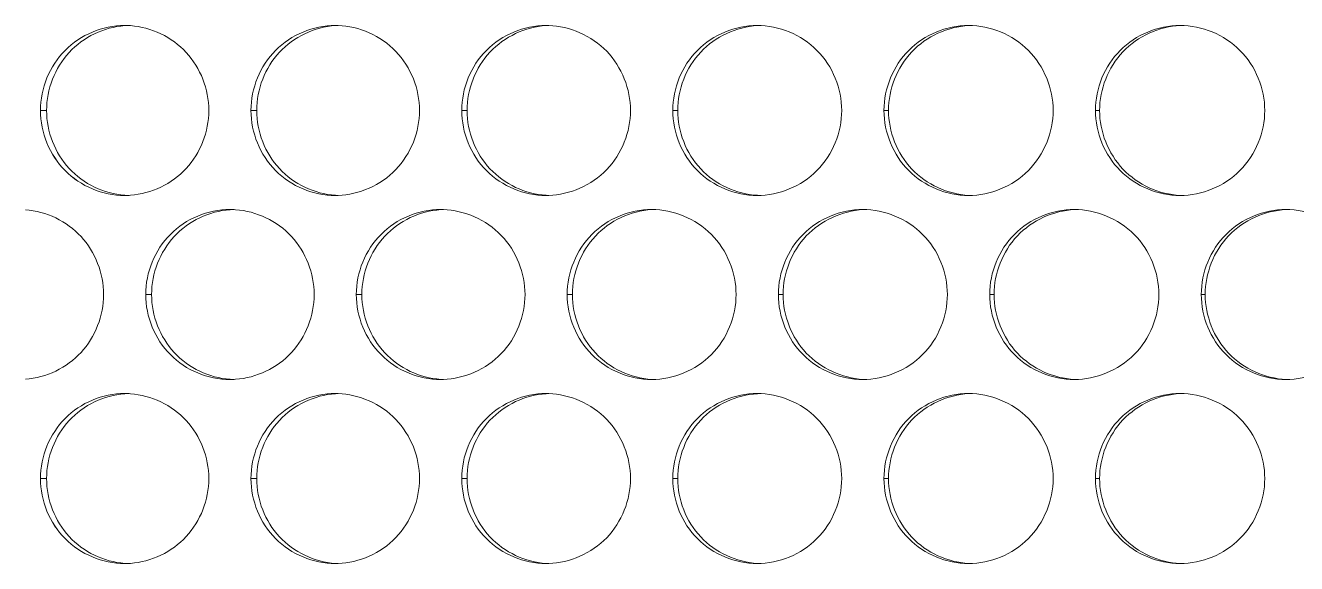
# Model space of a CAD drawing. Header units: millimetres. Extents: x 1177 to 4147, y 93 to 2194.
# Drawn here: x 1696.71 to 1741.62, y 1836.74 to 1855.73 of the extents above; entities that cross this region are included whole.
import ezdxf

# ---------------------------------------------------------------- set-up
doc = ezdxf.new("R2010")
doc.units = ezdxf.units.MM
doc.header["$LTSCALE"] = 0.1
doc.layers.add('标注', color=251, linetype='Continuous', lineweight=9)

msp = doc.modelspace()

# ---------------------------------------------------------------- linework, layer by layer
at = {"layer": '标注'}
for p, q in [((1697.462, 1852.731), (1697.246, 1852.731)), ((1697.462, 1852.731), (1697.246, 1852.731)), ((1704.884, 1852.731), (1704.682, 1852.731)), ((1704.884, 1852.731), (1704.682, 1852.731)), ((1712.316, 1852.731), (1712.127, 1852.731)), ((1712.316, 1852.731), (1712.127, 1852.731)), ((1719.756, 1852.731), (1719.582, 1852.731)), ((1719.756, 1852.731), (1719.582, 1852.731)), ((1727.205, 1852.731), (1727.044, 1852.731)), ((1727.205, 1852.731), (1727.044, 1852.731)), ((1734.661, 1852.731), (1734.515, 1852.731)), ((1734.661, 1852.731), (1734.515, 1852.731)), ((1701.172, 1846.236), (1700.962, 1846.236)), ((1708.599, 1846.236), (1708.403, 1846.236)), ((1716.035, 1846.236), (1715.853, 1846.236)), ((1723.479, 1846.236), (1723.312, 1846.236)), ((1730.932, 1846.236), (1730.779, 1846.236)), ((1738.392, 1846.236), (1738.252, 1846.236)), ((1697.462, 1839.741), (1697.246, 1839.741)), ((1697.462, 1839.741), (1697.246, 1839.741)), ((1704.884, 1839.741), (1704.682, 1839.741)), ((1704.884, 1839.741), (1704.682, 1839.741)), ((1712.316, 1839.741), (1712.127, 1839.741)), ((1712.316, 1839.741), (1712.127, 1839.741)), ((1719.756, 1839.741), (1719.582, 1839.741)), ((1719.756, 1839.741), (1719.582, 1839.741)), ((1727.205, 1839.741), (1727.044, 1839.741)), ((1727.205, 1839.741), (1727.044, 1839.741)), ((1734.661, 1839.741), (1734.515, 1839.741)), ((1734.661, 1839.741), (1734.515, 1839.741))]:
    msp.add_line(p, q, dxfattribs=at)
for centre, radius, start, end in [((1700.219, 1852.927), 2.804, 87.8277, 89.9975), ((1700.219, 1852.927), 2.804, 87.8277, 89.9975), ((1700.217, 1852.892), 2.84, 85.8355, 87.828), ((1700.217, 1852.892), 2.84, 85.8355, 87.828), ((1707.659, 1852.921), 2.81, 87.977, 89.9978), ((1707.659, 1852.921), 2.81, 87.977, 89.9978), ((1715.108, 1852.916), 2.815, 88.1254, 89.9981), ((1715.108, 1852.916), 2.815, 88.1254, 89.9981), ((1700.219, 1852.535), 2.804, 270.0025, 272.1723), ((1700.219, 1852.535), 2.804, 270.0025, 272.1723), ((1700.217, 1852.571), 2.84, 272.172, 274.1645), ((1700.217, 1852.571), 2.84, 272.172, 274.1645), ((1707.659, 1852.541), 2.81, 270.0022, 272.023), ((1707.659, 1852.541), 2.81, 270.0022, 272.023), ((1715.108, 1852.547), 2.815, 270.0019, 271.8746), ((1715.108, 1852.547), 2.815, 270.0019, 271.8746), ((1703.938, 1846.429), 2.807, 87.9025, 89.9977), ((1703.936, 1846.394), 2.842, 85.9783, 87.9027), ((1711.382, 1846.423), 2.813, 88.0513, 89.998), ((1703.938, 1846.043), 2.807, 270.0023, 272.0975), ((1703.936, 1846.078), 2.842, 272.0973, 274.0217), ((1711.382, 1846.049), 2.813, 270.002, 271.9487), ((1700.219, 1839.937), 2.804, 87.8277, 89.9975), ((1700.219, 1839.937), 2.804, 87.8277, 89.9975), ((1700.217, 1839.901), 2.84, 85.8355, 87.828), ((1700.217, 1839.901), 2.84, 85.8355, 87.828), ((1707.659, 1839.931), 2.81, 87.977, 89.9978), ((1707.659, 1839.931), 2.81, 87.977, 89.9978), ((1715.108, 1839.926), 2.815, 88.1254, 89.9981), ((1715.108, 1839.926), 2.815, 88.1254, 89.9981), ((1700.219, 1839.545), 2.804, 270.0025, 272.1723), ((1700.219, 1839.545), 2.804, 270.0025, 272.1723), ((1700.217, 1839.581), 2.84, 272.172, 274.1645), ((1700.217, 1839.581), 2.84, 272.172, 274.1645), ((1707.659, 1839.551), 2.81, 270.0022, 272.023), ((1707.659, 1839.551), 2.81, 270.0022, 272.023), ((1715.108, 1839.556), 2.815, 270.0019, 271.8746), ((1715.108, 1839.556), 2.815, 270.0019, 271.8746)]:
    msp.add_arc(centre, radius, start, end, dxfattribs=at)
for points, knots in [([(1700.225, 1855.724), (1699.856, 1855.697), (1699.123, 1855.498), (1698.205, 1854.827), (1697.608, 1853.855), (1697.462, 1853.104), (1697.462, 1852.731)], [0, 0, 0, 0, 0.248925, 0.498265, 0.748671, 1, 1, 1, 1]), ([(1700.225, 1855.724), (1699.856, 1855.697), (1699.123, 1855.498), (1698.205, 1854.827), (1697.608, 1853.855), (1697.462, 1853.104), (1697.462, 1852.731)], [0, 0, 0, 0, 0.248925, 0.498265, 0.748671, 1, 1, 1, 1]), ([(1703.194, 1852.731), (1703.194, 1853.104), (1703.047, 1853.855), (1702.448, 1854.827), (1701.528, 1855.498), (1700.793, 1855.697), (1700.424, 1855.724)], [0, 0, 0, 0, 0.251074, 0.501391, 0.750853, 1, 1, 1, 1]), ([(1703.194, 1852.731), (1703.194, 1853.104), (1703.047, 1853.855), (1702.448, 1854.827), (1701.528, 1855.498), (1700.793, 1855.697), (1700.424, 1855.724)], [0, 0, 0, 0, 0.251074, 0.501391, 0.750853, 1, 1, 1, 1]), ([(1707.664, 1855.725), (1707.294, 1855.7), (1706.557, 1855.503), (1705.633, 1854.832), (1705.031, 1853.858), (1704.884, 1853.106), (1704.884, 1852.731)], [0, 0, 0, 0, 0.249064, 0.498469, 0.748809, 1, 1, 1, 1]), ([(1707.664, 1855.725), (1707.294, 1855.7), (1706.557, 1855.503), (1705.633, 1854.832), (1705.031, 1853.858), (1704.884, 1853.106), (1704.884, 1852.731)], [0, 0, 0, 0, 0.249064, 0.498469, 0.748809, 1, 1, 1, 1]), ([(1710.637, 1852.731), (1710.637, 1853.481), (1710.034, 1855.037), (1708.503, 1855.703), (1707.758, 1855.73)], [0, 0, 0, 0, 0.50127, 1, 1, 1, 1]), ([(1710.637, 1852.731), (1710.637, 1853.481), (1710.034, 1855.037), (1708.503, 1855.703), (1707.758, 1855.73)], [0, 0, 0, 0, 0.50127, 1, 1, 1, 1]), ([(1715.113, 1855.726), (1714.741, 1855.702), (1714, 1855.508), (1713.07, 1854.838), (1712.464, 1853.862), (1712.316, 1853.107), (1712.316, 1852.731)], [0, 0, 0, 0, 0.249193, 0.49866, 0.748939, 1, 1, 1, 1]), ([(1715.113, 1855.726), (1714.741, 1855.702), (1714, 1855.508), (1713.07, 1854.838), (1712.464, 1853.862), (1712.316, 1853.107), (1712.316, 1852.731)], [0, 0, 0, 0, 0.249193, 0.49866, 0.748939, 1, 1, 1, 1]), ([(1718.09, 1852.731), (1718.09, 1853.482), (1717.484, 1855.041), (1715.947, 1855.705), (1715.2, 1855.73)], [0, 0, 0, 0, 0.501064, 1, 1, 1, 1]), ([(1718.09, 1852.731), (1718.09, 1853.482), (1717.484, 1855.041), (1715.947, 1855.705), (1715.2, 1855.73)], [0, 0, 0, 0, 0.501064, 1, 1, 1, 1]), ([(1722.571, 1855.727), (1721.837, 1855.684), (1720.341, 1855.004), (1719.756, 1853.47), (1719.756, 1852.731)], [0, 0, 0, 0, 0.498764, 1, 1, 1, 1]), ([(1722.571, 1855.727), (1721.837, 1855.684), (1720.341, 1855.004), (1719.756, 1853.47), (1719.756, 1852.731)], [0, 0, 0, 0, 0.498764, 1, 1, 1, 1]), ([(1725.551, 1852.731), (1725.551, 1853.496), (1724.918, 1855.088), (1723.328, 1855.731), (1722.566, 1855.731)], [0, 0, 0, 0, 0.500882, 1, 1, 1, 1]), ([(1725.551, 1852.731), (1725.551, 1853.496), (1724.918, 1855.088), (1723.328, 1855.731), (1722.566, 1855.731)], [0, 0, 0, 0, 0.500882, 1, 1, 1, 1]), ([(1730.036, 1855.727), (1729.299, 1855.688), (1727.795, 1855.012), (1727.205, 1853.473), (1727.205, 1852.731)], [0, 0, 0, 0, 0.49894, 1, 1, 1, 1]), ([(1730.036, 1855.727), (1729.299, 1855.688), (1727.795, 1855.012), (1727.205, 1853.473), (1727.205, 1852.731)], [0, 0, 0, 0, 0.49894, 1, 1, 1, 1]), ([(1733.02, 1852.731), (1733.02, 1853.496), (1732.385, 1855.088), (1730.794, 1855.731), (1730.032, 1855.731)], [0, 0, 0, 0, 0.500703, 1, 1, 1, 1]), ([(1733.02, 1852.731), (1733.02, 1853.496), (1732.385, 1855.088), (1730.794, 1855.731), (1730.032, 1855.731)], [0, 0, 0, 0, 0.500703, 1, 1, 1, 1]), ([(1737.509, 1855.728), (1736.769, 1855.692), (1735.256, 1855.02), (1734.661, 1853.475), (1734.661, 1852.731)], [0, 0, 0, 0, 0.499102, 1, 1, 1, 1]), ([(1737.509, 1855.728), (1736.769, 1855.692), (1735.256, 1855.02), (1734.661, 1853.475), (1734.661, 1852.731)], [0, 0, 0, 0, 0.499102, 1, 1, 1, 1]), ([(1740.496, 1852.731), (1740.496, 1853.496), (1739.86, 1855.089), (1738.268, 1855.731), (1737.505, 1855.731)], [0, 0, 0, 0, 0.50054, 1, 1, 1, 1]), ([(1740.496, 1852.731), (1740.496, 1853.496), (1739.86, 1855.089), (1738.268, 1855.731), (1737.505, 1855.731)], [0, 0, 0, 0, 0.50054, 1, 1, 1, 1]), ([(1706.521, 1855.5), (1706.163, 1855.35), (1705.494, 1854.909), (1705.059, 1854.238), (1704.911, 1853.879)], [0, 0, 0, 0, 0.499396, 1, 1, 1, 1]), ([(1706.521, 1855.5), (1706.163, 1855.35), (1705.494, 1854.909), (1705.059, 1854.238), (1704.911, 1853.879)], [0, 0, 0, 0, 0.499396, 1, 1, 1, 1]), ([(1713.968, 1855.5), (1713.61, 1855.35), (1712.941, 1854.91), (1712.505, 1854.238), (1712.357, 1853.879)], [0, 0, 0, 0, 0.499513, 1, 1, 1, 1]), ([(1713.968, 1855.5), (1713.61, 1855.35), (1712.941, 1854.91), (1712.505, 1854.238), (1712.357, 1853.879)], [0, 0, 0, 0, 0.499513, 1, 1, 1, 1]), ([(1721.425, 1855.5), (1721.066, 1855.35), (1720.397, 1854.91), (1719.96, 1854.238), (1719.812, 1853.879)], [0, 0, 0, 0, 0.499622, 1, 1, 1, 1]), ([(1721.425, 1855.5), (1721.066, 1855.35), (1720.397, 1854.91), (1719.96, 1854.238), (1719.812, 1853.879)], [0, 0, 0, 0, 0.499622, 1, 1, 1, 1]), ([(1728.889, 1855.5), (1728.531, 1855.35), (1727.861, 1854.91), (1727.423, 1854.238), (1727.275, 1853.879)], [0, 0, 0, 0, 0.499722, 1, 1, 1, 1]), ([(1728.889, 1855.5), (1728.531, 1855.35), (1727.861, 1854.91), (1727.423, 1854.238), (1727.275, 1853.879)], [0, 0, 0, 0, 0.499722, 1, 1, 1, 1]), ([(1736.361, 1855.5), (1736.002, 1855.35), (1735.332, 1854.91), (1734.894, 1854.238), (1734.745, 1853.879)], [0, 0, 0, 0, 0.499813, 1, 1, 1, 1]), ([(1736.361, 1855.5), (1736.002, 1855.35), (1735.332, 1854.91), (1734.894, 1854.238), (1734.745, 1853.879)], [0, 0, 0, 0, 0.499813, 1, 1, 1, 1]), ([(1697.462, 1852.731), (1697.462, 1852.358), (1697.608, 1851.608), (1698.205, 1850.636), (1699.123, 1849.964), (1699.856, 1849.766), (1700.225, 1849.739)], [0, 0, 0, 0, 0.251329, 0.501735, 0.751075, 1, 1, 1, 1]), ([(1697.462, 1852.731), (1697.462, 1852.358), (1697.608, 1851.608), (1698.205, 1850.636), (1699.123, 1849.964), (1699.856, 1849.766), (1700.225, 1849.739)], [0, 0, 0, 0, 0.251329, 0.501735, 0.751075, 1, 1, 1, 1]), ([(1700.424, 1849.739), (1700.793, 1849.766), (1701.528, 1849.964), (1702.448, 1850.635), (1703.047, 1851.607), (1703.194, 1852.358), (1703.194, 1852.731)], [0, 0, 0, 0, 0.249147, 0.498609, 0.748926, 1, 1, 1, 1]), ([(1700.424, 1849.739), (1700.793, 1849.766), (1701.528, 1849.964), (1702.448, 1850.635), (1703.047, 1851.607), (1703.194, 1852.358), (1703.194, 1852.731)], [0, 0, 0, 0, 0.249147, 0.498609, 0.748926, 1, 1, 1, 1]), ([(1704.884, 1852.731), (1704.884, 1852.357), (1705.031, 1851.604), (1705.633, 1850.63), (1706.557, 1849.959), (1707.294, 1849.763), (1707.664, 1849.738)], [0, 0, 0, 0, 0.251191, 0.501531, 0.750936, 1, 1, 1, 1]), ([(1704.884, 1852.731), (1704.884, 1852.357), (1705.031, 1851.604), (1705.633, 1850.63), (1706.557, 1849.959), (1707.294, 1849.763), (1707.664, 1849.738)], [0, 0, 0, 0, 0.251191, 0.501531, 0.750936, 1, 1, 1, 1]), ([(1707.758, 1849.733), (1708.503, 1849.759), (1710.034, 1850.426), (1710.637, 1851.982), (1710.637, 1852.731)], [0, 0, 0, 0, 0.49873, 1, 1, 1, 1]), ([(1707.758, 1849.733), (1708.503, 1849.759), (1710.034, 1850.426), (1710.637, 1851.982), (1710.637, 1852.731)], [0, 0, 0, 0, 0.49873, 1, 1, 1, 1]), ([(1712.316, 1852.731), (1712.316, 1852.356), (1712.464, 1851.6), (1713.07, 1850.624), (1714, 1849.954), (1714.741, 1849.76), (1715.113, 1849.737)], [0, 0, 0, 0, 0.251061, 0.50134, 0.750807, 1, 1, 1, 1]), ([(1712.316, 1852.731), (1712.316, 1852.356), (1712.464, 1851.6), (1713.07, 1850.624), (1714, 1849.954), (1714.741, 1849.76), (1715.113, 1849.737)], [0, 0, 0, 0, 0.251061, 0.50134, 0.750807, 1, 1, 1, 1]), ([(1715.2, 1849.733), (1715.947, 1849.757), (1717.484, 1850.422), (1718.09, 1851.981), (1718.09, 1852.731)], [0, 0, 0, 0, 0.498936, 1, 1, 1, 1]), ([(1715.2, 1849.733), (1715.947, 1849.757), (1717.484, 1850.422), (1718.09, 1851.981), (1718.09, 1852.731)], [0, 0, 0, 0, 0.498936, 1, 1, 1, 1]), ([(1719.756, 1852.731), (1719.756, 1851.992), (1720.341, 1850.458), (1721.837, 1849.779), (1722.571, 1849.736)], [0, 0, 0, 0, 0.501236, 1, 1, 1, 1]), ([(1719.756, 1852.731), (1719.756, 1851.992), (1720.341, 1850.458), (1721.837, 1849.779), (1722.571, 1849.736)], [0, 0, 0, 0, 0.501236, 1, 1, 1, 1]), ([(1722.566, 1849.731), (1723.328, 1849.731), (1724.918, 1850.375), (1725.551, 1851.966), (1725.551, 1852.731)], [0, 0, 0, 0, 0.499118, 1, 1, 1, 1]), ([(1722.566, 1849.731), (1723.328, 1849.731), (1724.918, 1850.375), (1725.551, 1851.966), (1725.551, 1852.731)], [0, 0, 0, 0, 0.499118, 1, 1, 1, 1]), ([(1727.205, 1852.731), (1727.205, 1851.99), (1727.795, 1850.451), (1729.299, 1849.774), (1730.036, 1849.735)], [0, 0, 0, 0, 0.50106, 1, 1, 1, 1]), ([(1727.205, 1852.731), (1727.205, 1851.99), (1727.795, 1850.451), (1729.299, 1849.774), (1730.036, 1849.735)], [0, 0, 0, 0, 0.50106, 1, 1, 1, 1]), ([(1730.032, 1849.731), (1730.794, 1849.731), (1732.385, 1850.374), (1733.02, 1851.966), (1733.02, 1852.731)], [0, 0, 0, 0, 0.499297, 1, 1, 1, 1]), ([(1730.032, 1849.731), (1730.794, 1849.731), (1732.385, 1850.374), (1733.02, 1851.966), (1733.02, 1852.731)], [0, 0, 0, 0, 0.499297, 1, 1, 1, 1]), ([(1734.661, 1852.731), (1734.661, 1851.988), (1735.256, 1850.443), (1736.769, 1849.77), (1737.509, 1849.735)], [0, 0, 0, 0, 0.500898, 1, 1, 1, 1]), ([(1734.661, 1852.731), (1734.661, 1851.988), (1735.256, 1850.443), (1736.769, 1849.77), (1737.509, 1849.735)], [0, 0, 0, 0, 0.500898, 1, 1, 1, 1]), ([(1737.505, 1849.731), (1738.268, 1849.731), (1739.86, 1850.374), (1740.496, 1851.966), (1740.496, 1852.731)], [0, 0, 0, 0, 0.49946, 1, 1, 1, 1]), ([(1737.505, 1849.731), (1738.268, 1849.731), (1739.86, 1850.374), (1740.496, 1851.966), (1740.496, 1852.731)], [0, 0, 0, 0, 0.49946, 1, 1, 1, 1]), ([(1697.475, 1851.584), (1697.622, 1851.224), (1698.057, 1850.553), (1698.724, 1850.113), (1699.082, 1849.963)], [0, 0, 0, 0, 0.50073, 1, 1, 1, 1]), ([(1704.911, 1851.584), (1705.059, 1851.224), (1705.494, 1850.553), (1706.163, 1850.113), (1706.521, 1849.963)], [0, 0, 0, 0, 0.500604, 1, 1, 1, 1]), ([(1704.911, 1851.584), (1705.059, 1851.224), (1705.494, 1850.553), (1706.163, 1850.113), (1706.521, 1849.963)], [0, 0, 0, 0, 0.500604, 1, 1, 1, 1]), ([(1712.357, 1851.584), (1712.505, 1851.224), (1712.941, 1850.553), (1713.61, 1850.112), (1713.968, 1849.963)], [0, 0, 0, 0, 0.500487, 1, 1, 1, 1]), ([(1712.357, 1851.584), (1712.505, 1851.224), (1712.941, 1850.553), (1713.61, 1850.112), (1713.968, 1849.963)], [0, 0, 0, 0, 0.500487, 1, 1, 1, 1]), ([(1719.812, 1851.584), (1719.96, 1851.224), (1720.397, 1850.553), (1721.066, 1850.112), (1721.425, 1849.963)], [0, 0, 0, 0, 0.500378, 1, 1, 1, 1]), ([(1719.812, 1851.584), (1719.96, 1851.224), (1720.397, 1850.553), (1721.066, 1850.112), (1721.425, 1849.963)], [0, 0, 0, 0, 0.500378, 1, 1, 1, 1]), ([(1727.275, 1851.584), (1727.423, 1851.224), (1727.861, 1850.553), (1728.531, 1850.112), (1728.889, 1849.963)], [0, 0, 0, 0, 0.500278, 1, 1, 1, 1]), ([(1727.275, 1851.584), (1727.423, 1851.224), (1727.861, 1850.553), (1728.531, 1850.112), (1728.889, 1849.963)], [0, 0, 0, 0, 0.500278, 1, 1, 1, 1]), ([(1734.745, 1851.584), (1734.894, 1851.224), (1735.332, 1850.552), (1736.002, 1850.112), (1736.361, 1849.963)], [0, 0, 0, 0, 0.500187, 1, 1, 1, 1]), ([(1734.745, 1851.584), (1734.894, 1851.224), (1735.332, 1850.552), (1736.002, 1850.112), (1736.361, 1849.963)], [0, 0, 0, 0, 0.500187, 1, 1, 1, 1]), ([(1699.475, 1846.236), (1699.475, 1846.609), (1699.329, 1847.358), (1698.733, 1848.329), (1697.815, 1849.001), (1697.083, 1849.2), (1696.714, 1849.228)], [0, 0, 0, 0, 0.251145, 0.501497, 0.750925, 1, 1, 1, 1]), ([(1703.943, 1849.229), (1703.574, 1849.203), (1702.839, 1849.005), (1701.918, 1848.334), (1701.318, 1847.361), (1701.172, 1846.61), (1701.172, 1846.236)], [0, 0, 0, 0, 0.248996, 0.498369, 0.748741, 1, 1, 1, 1]), ([(1706.914, 1846.236), (1706.914, 1846.61), (1706.767, 1847.362), (1706.166, 1848.335), (1705.242, 1849.006), (1704.506, 1849.203), (1704.136, 1849.229)], [0, 0, 0, 0, 0.251005, 0.501289, 0.750782, 1, 1, 1, 1]), ([(1711.388, 1849.23), (1711.017, 1849.206), (1710.278, 1849.01), (1709.35, 1848.34), (1708.747, 1847.365), (1708.599, 1846.611), (1708.599, 1846.236)], [0, 0, 0, 0, 0.24913, 0.498566, 0.748875, 1, 1, 1, 1]), ([(1714.363, 1846.236), (1714.363, 1846.986), (1713.758, 1848.544), (1712.224, 1849.209), (1711.478, 1849.234)], [0, 0, 0, 0, 0.501165, 1, 1, 1, 1]), ([(1718.841, 1849.231), (1718.468, 1849.208), (1717.725, 1849.015), (1716.792, 1848.346), (1716.184, 1847.369), (1716.035, 1846.612), (1716.035, 1846.236)], [0, 0, 0, 0, 0.249253, 0.49875, 0.749, 1, 1, 1, 1]), ([(1721.82, 1846.236), (1721.82, 1847.001), (1721.187, 1848.592), (1719.598, 1849.236), (1718.836, 1849.236)], [0, 0, 0, 0, 0.500977, 1, 1, 1, 1]), ([(1726.303, 1849.232), (1725.567, 1849.191), (1724.067, 1848.513), (1723.479, 1846.976), (1723.479, 1846.236)], [0, 0, 0, 0, 0.498854, 1, 1, 1, 1]), ([(1729.285, 1846.236), (1729.285, 1847.001), (1728.65, 1848.593), (1727.06, 1849.236), (1726.298, 1849.236)], [0, 0, 0, 0, 0.50079, 1, 1, 1, 1]), ([(1733.772, 1849.232), (1733.033, 1849.195), (1731.525, 1848.521), (1730.932, 1846.979), (1730.932, 1846.236)], [0, 0, 0, 0, 0.499023, 1, 1, 1, 1]), ([(1736.757, 1846.236), (1736.757, 1847.001), (1736.122, 1848.593), (1734.53, 1849.236), (1733.767, 1849.236)], [0, 0, 0, 0, 0.500619, 1, 1, 1, 1]), ([(1741.248, 1849.233), (1740.506, 1849.199), (1738.989, 1848.528), (1738.392, 1846.981), (1738.392, 1846.236)], [0, 0, 0, 0, 0.499178, 1, 1, 1, 1]), ([(1744.236, 1846.236), (1744.236, 1847.001), (1743.599, 1848.594), (1742.007, 1849.236), (1741.244, 1849.236)], [0, 0, 0, 0, 0.500464, 1, 1, 1, 1]), ([(1702.8, 1849.004), (1702.442, 1848.855), (1701.775, 1848.414), (1701.34, 1847.743), (1701.192, 1847.383)], [0, 0, 0, 0, 0.499334, 1, 1, 1, 1]), ([(1710.243, 1849.004), (1709.885, 1848.855), (1709.217, 1848.414), (1708.781, 1847.743), (1708.633, 1847.383)], [0, 0, 0, 0, 0.499456, 1, 1, 1, 1]), ([(1717.696, 1849.004), (1717.337, 1848.855), (1716.668, 1848.415), (1716.232, 1847.743), (1716.083, 1847.383)], [0, 0, 0, 0, 0.499569, 1, 1, 1, 1]), ([(1725.156, 1849.004), (1724.797, 1848.855), (1724.128, 1848.415), (1723.691, 1847.743), (1723.542, 1847.383)], [0, 0, 0, 0, 0.499673, 1, 1, 1, 1]), ([(1732.625, 1849.004), (1732.265, 1848.855), (1731.595, 1848.415), (1731.158, 1847.743), (1731.009, 1847.383)], [0, 0, 0, 0, 0.499769, 1, 1, 1, 1]), ([(1740.1, 1849.004), (1739.741, 1848.855), (1739.07, 1848.415), (1738.632, 1847.743), (1738.483, 1847.383)], [0, 0, 0, 0, 0.499856, 1, 1, 1, 1]), ([(1696.714, 1843.244), (1697.083, 1843.272), (1697.815, 1843.472), (1698.733, 1844.143), (1699.329, 1845.114), (1699.475, 1845.864), (1699.475, 1846.236)], [0, 0, 0, 0, 0.249075, 0.498503, 0.748855, 1, 1, 1, 1]), ([(1701.172, 1846.236), (1701.172, 1845.862), (1701.318, 1845.111), (1701.918, 1844.138), (1702.839, 1843.467), (1703.574, 1843.269), (1703.943, 1843.243)], [0, 0, 0, 0, 0.251259, 0.501631, 0.751004, 1, 1, 1, 1]), ([(1704.136, 1843.243), (1704.506, 1843.269), (1705.242, 1843.467), (1706.166, 1844.137), (1706.767, 1845.11), (1706.914, 1845.862), (1706.914, 1846.236)], [0, 0, 0, 0, 0.249218, 0.498711, 0.748995, 1, 1, 1, 1]), ([(1708.599, 1846.236), (1708.599, 1845.861), (1708.747, 1845.107), (1709.35, 1844.132), (1710.278, 1843.462), (1711.017, 1843.266), (1711.388, 1843.242)], [0, 0, 0, 0, 0.251125, 0.501434, 0.75087, 1, 1, 1, 1]), ([(1711.478, 1843.238), (1712.224, 1843.263), (1713.758, 1843.929), (1714.363, 1845.486), (1714.363, 1846.236)], [0, 0, 0, 0, 0.498835, 1, 1, 1, 1]), ([(1716.035, 1846.236), (1716.035, 1845.86), (1716.184, 1845.103), (1716.792, 1844.126), (1717.725, 1843.457), (1718.468, 1843.264), (1718.841, 1843.241)], [0, 0, 0, 0, 0.251, 0.50125, 0.750747, 1, 1, 1, 1]), ([(1718.836, 1843.236), (1719.598, 1843.236), (1721.187, 1843.88), (1721.82, 1845.471), (1721.82, 1846.236)], [0, 0, 0, 0, 0.499023, 1, 1, 1, 1]), ([(1723.479, 1846.236), (1723.479, 1845.496), (1724.067, 1843.959), (1725.567, 1843.281), (1726.303, 1843.24)], [0, 0, 0, 0, 0.501146, 1, 1, 1, 1]), ([(1726.298, 1843.236), (1727.06, 1843.236), (1728.65, 1843.879), (1729.285, 1845.471), (1729.285, 1846.236)], [0, 0, 0, 0, 0.49921, 1, 1, 1, 1]), ([(1730.932, 1846.236), (1730.932, 1845.494), (1731.525, 1843.952), (1733.033, 1843.277), (1733.772, 1843.24)], [0, 0, 0, 0, 0.500977, 1, 1, 1, 1]), ([(1733.767, 1843.236), (1734.53, 1843.236), (1736.122, 1843.879), (1736.757, 1845.471), (1736.757, 1846.236)], [0, 0, 0, 0, 0.499381, 1, 1, 1, 1]), ([(1738.392, 1846.236), (1738.392, 1845.491), (1738.989, 1843.944), (1740.506, 1843.273), (1741.248, 1843.239)], [0, 0, 0, 0, 0.500822, 1, 1, 1, 1]), ([(1741.244, 1843.236), (1742.007, 1843.236), (1743.599, 1843.878), (1744.236, 1845.471), (1744.236, 1846.236)], [0, 0, 0, 0, 0.499536, 1, 1, 1, 1]), ([(1701.192, 1845.089), (1701.34, 1844.729), (1701.775, 1844.058), (1702.442, 1843.617), (1702.8, 1843.468)], [0, 0, 0, 0, 0.500666, 1, 1, 1, 1]), ([(1708.633, 1845.089), (1708.781, 1844.729), (1709.217, 1844.058), (1709.885, 1843.617), (1710.243, 1843.468)], [0, 0, 0, 0, 0.500544, 1, 1, 1, 1]), ([(1716.083, 1845.089), (1716.232, 1844.729), (1716.668, 1844.058), (1717.337, 1843.617), (1717.696, 1843.468)], [0, 0, 0, 0, 0.500431, 1, 1, 1, 1]), ([(1723.542, 1845.089), (1723.691, 1844.729), (1724.128, 1844.057), (1724.797, 1843.617), (1725.156, 1843.468)], [0, 0, 0, 0, 0.500327, 1, 1, 1, 1]), ([(1731.009, 1845.089), (1731.158, 1844.729), (1731.595, 1844.057), (1732.265, 1843.617), (1732.625, 1843.468)], [0, 0, 0, 0, 0.500231, 1, 1, 1, 1]), ([(1738.483, 1845.089), (1738.632, 1844.729), (1739.07, 1844.057), (1739.741, 1843.617), (1740.1, 1843.468)], [0, 0, 0, 0, 0.500144, 1, 1, 1, 1]), ([(1700.225, 1842.733), (1699.856, 1842.706), (1699.123, 1842.508), (1698.205, 1841.836), (1697.608, 1840.864), (1697.462, 1840.114), (1697.462, 1839.741)], [0, 0, 0, 0, 0.248925, 0.498265, 0.748671, 1, 1, 1, 1]), ([(1700.225, 1842.733), (1699.856, 1842.706), (1699.123, 1842.508), (1698.205, 1841.836), (1697.608, 1840.864), (1697.462, 1840.114), (1697.462, 1839.741)], [0, 0, 0, 0, 0.248925, 0.498265, 0.748671, 1, 1, 1, 1]), ([(1703.194, 1839.741), (1703.194, 1840.114), (1703.047, 1840.865), (1702.448, 1841.837), (1701.528, 1842.508), (1700.793, 1842.707), (1700.424, 1842.733)], [0, 0, 0, 0, 0.251074, 0.501391, 0.750853, 1, 1, 1, 1]), ([(1703.194, 1839.741), (1703.194, 1840.114), (1703.047, 1840.865), (1702.448, 1841.837), (1701.528, 1842.508), (1700.793, 1842.707), (1700.424, 1842.733)], [0, 0, 0, 0, 0.251074, 0.501391, 0.750853, 1, 1, 1, 1]), ([(1707.664, 1842.734), (1707.294, 1842.709), (1706.557, 1842.513), (1705.633, 1841.842), (1705.031, 1840.868), (1704.884, 1840.115), (1704.884, 1839.741)], [0, 0, 0, 0, 0.249064, 0.498469, 0.748809, 1, 1, 1, 1]), ([(1707.664, 1842.734), (1707.294, 1842.709), (1706.557, 1842.513), (1705.633, 1841.842), (1705.031, 1840.868), (1704.884, 1840.115), (1704.884, 1839.741)], [0, 0, 0, 0, 0.249064, 0.498469, 0.748809, 1, 1, 1, 1]), ([(1706.521, 1842.509), (1706.163, 1842.36), (1705.494, 1841.919), (1705.059, 1841.248), (1704.911, 1840.888)], [0, 0, 0, 0, 0.499396, 1, 1, 1, 1]), ([(1706.521, 1842.509), (1706.163, 1842.36), (1705.494, 1841.919), (1705.059, 1841.248), (1704.911, 1840.888)], [0, 0, 0, 0, 0.499396, 1, 1, 1, 1]), ([(1710.637, 1839.741), (1710.637, 1840.49), (1710.034, 1842.046), (1708.503, 1842.713), (1707.758, 1842.739)], [0, 0, 0, 0, 0.50127, 1, 1, 1, 1]), ([(1710.637, 1839.741), (1710.637, 1840.49), (1710.034, 1842.046), (1708.503, 1842.713), (1707.758, 1842.739)], [0, 0, 0, 0, 0.50127, 1, 1, 1, 1]), ([(1715.113, 1842.735), (1714.741, 1842.712), (1714, 1842.518), (1713.07, 1841.848), (1712.464, 1840.872), (1712.316, 1840.116), (1712.316, 1839.741)], [0, 0, 0, 0, 0.249193, 0.49866, 0.748939, 1, 1, 1, 1]), ([(1715.113, 1842.735), (1714.741, 1842.712), (1714, 1842.518), (1713.07, 1841.848), (1712.464, 1840.872), (1712.316, 1840.116), (1712.316, 1839.741)], [0, 0, 0, 0, 0.249193, 0.49866, 0.748939, 1, 1, 1, 1]), ([(1713.968, 1842.509), (1713.61, 1842.36), (1712.941, 1841.919), (1712.505, 1841.248), (1712.357, 1840.888)], [0, 0, 0, 0, 0.499513, 1, 1, 1, 1]), ([(1713.968, 1842.509), (1713.61, 1842.36), (1712.941, 1841.919), (1712.505, 1841.248), (1712.357, 1840.888)], [0, 0, 0, 0, 0.499513, 1, 1, 1, 1]), ([(1718.09, 1839.741), (1718.09, 1840.491), (1717.484, 1842.051), (1715.947, 1842.715), (1715.2, 1842.739)], [0, 0, 0, 0, 0.501064, 1, 1, 1, 1]), ([(1718.09, 1839.741), (1718.09, 1840.491), (1717.484, 1842.051), (1715.947, 1842.715), (1715.2, 1842.739)], [0, 0, 0, 0, 0.501064, 1, 1, 1, 1]), ([(1722.571, 1842.736), (1721.837, 1842.693), (1720.341, 1842.014), (1719.756, 1840.48), (1719.756, 1839.741)], [0, 0, 0, 0, 0.498764, 1, 1, 1, 1]), ([(1722.571, 1842.736), (1721.837, 1842.693), (1720.341, 1842.014), (1719.756, 1840.48), (1719.756, 1839.741)], [0, 0, 0, 0, 0.498764, 1, 1, 1, 1]), ([(1721.425, 1842.509), (1721.066, 1842.36), (1720.397, 1841.919), (1719.96, 1841.248), (1719.812, 1840.888)], [0, 0, 0, 0, 0.499622, 1, 1, 1, 1]), ([(1721.425, 1842.509), (1721.066, 1842.36), (1720.397, 1841.919), (1719.96, 1841.248), (1719.812, 1840.888)], [0, 0, 0, 0, 0.499622, 1, 1, 1, 1]), ([(1725.551, 1839.741), (1725.551, 1840.506), (1724.918, 1842.097), (1723.328, 1842.741), (1722.566, 1842.741)], [0, 0, 0, 0, 0.500882, 1, 1, 1, 1]), ([(1725.551, 1839.741), (1725.551, 1840.506), (1724.918, 1842.097), (1723.328, 1842.741), (1722.566, 1842.741)], [0, 0, 0, 0, 0.500882, 1, 1, 1, 1]), ([(1730.036, 1842.737), (1729.299, 1842.698), (1727.795, 1842.022), (1727.205, 1840.482), (1727.205, 1839.741)], [0, 0, 0, 0, 0.49894, 1, 1, 1, 1]), ([(1730.036, 1842.737), (1729.299, 1842.698), (1727.795, 1842.022), (1727.205, 1840.482), (1727.205, 1839.741)], [0, 0, 0, 0, 0.49894, 1, 1, 1, 1]), ([(1728.889, 1842.509), (1728.531, 1842.36), (1727.861, 1841.92), (1727.423, 1841.248), (1727.275, 1840.888)], [0, 0, 0, 0, 0.499722, 1, 1, 1, 1]), ([(1728.889, 1842.509), (1728.531, 1842.36), (1727.861, 1841.92), (1727.423, 1841.248), (1727.275, 1840.888)], [0, 0, 0, 0, 0.499722, 1, 1, 1, 1]), ([(1733.02, 1839.741), (1733.02, 1840.506), (1732.385, 1842.098), (1730.794, 1842.741), (1730.032, 1842.741)], [0, 0, 0, 0, 0.500703, 1, 1, 1, 1]), ([(1733.02, 1839.741), (1733.02, 1840.506), (1732.385, 1842.098), (1730.794, 1842.741), (1730.032, 1842.741)], [0, 0, 0, 0, 0.500703, 1, 1, 1, 1]), ([(1737.509, 1842.738), (1736.769, 1842.702), (1735.256, 1842.029), (1734.661, 1840.485), (1734.661, 1839.741)], [0, 0, 0, 0, 0.499102, 1, 1, 1, 1]), ([(1737.509, 1842.738), (1736.769, 1842.702), (1735.256, 1842.029), (1734.661, 1840.485), (1734.661, 1839.741)], [0, 0, 0, 0, 0.499102, 1, 1, 1, 1]), ([(1736.361, 1842.509), (1736.002, 1842.36), (1735.332, 1841.92), (1734.894, 1841.248), (1734.745, 1840.888)], [0, 0, 0, 0, 0.499813, 1, 1, 1, 1]), ([(1736.361, 1842.509), (1736.002, 1842.36), (1735.332, 1841.92), (1734.894, 1841.248), (1734.745, 1840.888)], [0, 0, 0, 0, 0.499813, 1, 1, 1, 1]), ([(1740.496, 1839.741), (1740.496, 1840.506), (1739.86, 1842.099), (1738.268, 1842.741), (1737.505, 1842.741)], [0, 0, 0, 0, 0.50054, 1, 1, 1, 1]), ([(1740.496, 1839.741), (1740.496, 1840.506), (1739.86, 1842.099), (1738.268, 1842.741), (1737.505, 1842.741)], [0, 0, 0, 0, 0.50054, 1, 1, 1, 1]), ([(1697.462, 1839.741), (1697.462, 1839.368), (1697.608, 1838.617), (1698.205, 1837.646), (1699.123, 1836.974), (1699.856, 1836.775), (1700.225, 1836.748)], [0, 0, 0, 0, 0.251329, 0.501735, 0.751075, 1, 1, 1, 1]), ([(1697.462, 1839.741), (1697.462, 1839.368), (1697.608, 1838.617), (1698.205, 1837.646), (1699.123, 1836.974), (1699.856, 1836.775), (1700.225, 1836.748)], [0, 0, 0, 0, 0.251329, 0.501735, 0.751075, 1, 1, 1, 1]), ([(1700.424, 1836.748), (1700.793, 1836.775), (1701.528, 1836.974), (1702.448, 1837.645), (1703.047, 1838.617), (1703.194, 1839.368), (1703.194, 1839.741)], [0, 0, 0, 0, 0.249147, 0.498609, 0.748926, 1, 1, 1, 1]), ([(1700.424, 1836.748), (1700.793, 1836.775), (1701.528, 1836.974), (1702.448, 1837.645), (1703.047, 1838.617), (1703.194, 1839.368), (1703.194, 1839.741)], [0, 0, 0, 0, 0.249147, 0.498609, 0.748926, 1, 1, 1, 1]), ([(1704.884, 1839.741), (1704.884, 1839.367), (1705.031, 1838.614), (1705.633, 1837.64), (1706.557, 1836.969), (1707.294, 1836.773), (1707.664, 1836.747)], [0, 0, 0, 0, 0.251191, 0.501531, 0.750936, 1, 1, 1, 1]), ([(1704.884, 1839.741), (1704.884, 1839.367), (1705.031, 1838.614), (1705.633, 1837.64), (1706.557, 1836.969), (1707.294, 1836.773), (1707.664, 1836.747)], [0, 0, 0, 0, 0.251191, 0.501531, 0.750936, 1, 1, 1, 1]), ([(1707.758, 1836.743), (1708.503, 1836.769), (1710.034, 1837.436), (1710.637, 1838.992), (1710.637, 1839.741)], [0, 0, 0, 0, 0.49873, 1, 1, 1, 1]), ([(1707.758, 1836.743), (1708.503, 1836.769), (1710.034, 1837.436), (1710.637, 1838.992), (1710.637, 1839.741)], [0, 0, 0, 0, 0.49873, 1, 1, 1, 1]), ([(1712.316, 1839.741), (1712.316, 1839.365), (1712.464, 1838.61), (1713.07, 1837.634), (1714, 1836.964), (1714.741, 1836.77), (1715.113, 1836.747)], [0, 0, 0, 0, 0.251061, 0.50134, 0.750807, 1, 1, 1, 1]), ([(1712.316, 1839.741), (1712.316, 1839.365), (1712.464, 1838.61), (1713.07, 1837.634), (1714, 1836.964), (1714.741, 1836.77), (1715.113, 1836.747)], [0, 0, 0, 0, 0.251061, 0.50134, 0.750807, 1, 1, 1, 1]), ([(1715.2, 1836.742), (1715.947, 1836.767), (1717.484, 1837.431), (1718.09, 1838.99), (1718.09, 1839.741)], [0, 0, 0, 0, 0.498936, 1, 1, 1, 1]), ([(1715.2, 1836.742), (1715.947, 1836.767), (1717.484, 1837.431), (1718.09, 1838.99), (1718.09, 1839.741)], [0, 0, 0, 0, 0.498936, 1, 1, 1, 1]), ([(1719.756, 1839.741), (1719.756, 1839.002), (1720.341, 1837.468), (1721.837, 1836.788), (1722.571, 1836.746)], [0, 0, 0, 0, 0.501236, 1, 1, 1, 1]), ([(1719.756, 1839.741), (1719.756, 1839.002), (1720.341, 1837.468), (1721.837, 1836.788), (1722.571, 1836.746)], [0, 0, 0, 0, 0.501236, 1, 1, 1, 1]), ([(1722.566, 1836.741), (1723.328, 1836.741), (1724.918, 1837.385), (1725.551, 1838.976), (1725.551, 1839.741)], [0, 0, 0, 0, 0.499118, 1, 1, 1, 1]), ([(1722.566, 1836.741), (1723.328, 1836.741), (1724.918, 1837.385), (1725.551, 1838.976), (1725.551, 1839.741)], [0, 0, 0, 0, 0.499118, 1, 1, 1, 1]), ([(1727.205, 1839.741), (1727.205, 1838.999), (1727.795, 1837.46), (1729.299, 1836.784), (1730.036, 1836.745)], [0, 0, 0, 0, 0.50106, 1, 1, 1, 1]), ([(1727.205, 1839.741), (1727.205, 1838.999), (1727.795, 1837.46), (1729.299, 1836.784), (1730.036, 1836.745)], [0, 0, 0, 0, 0.50106, 1, 1, 1, 1]), ([(1730.032, 1836.741), (1730.794, 1836.741), (1732.385, 1837.384), (1733.02, 1838.976), (1733.02, 1839.741)], [0, 0, 0, 0, 0.499297, 1, 1, 1, 1]), ([(1730.032, 1836.741), (1730.794, 1836.741), (1732.385, 1837.384), (1733.02, 1838.976), (1733.02, 1839.741)], [0, 0, 0, 0, 0.499297, 1, 1, 1, 1]), ([(1734.661, 1839.741), (1734.661, 1838.997), (1735.256, 1837.453), (1736.769, 1836.78), (1737.509, 1836.744)], [0, 0, 0, 0, 0.500898, 1, 1, 1, 1]), ([(1734.661, 1839.741), (1734.661, 1838.997), (1735.256, 1837.453), (1736.769, 1836.78), (1737.509, 1836.744)], [0, 0, 0, 0, 0.500898, 1, 1, 1, 1]), ([(1737.505, 1836.741), (1738.268, 1836.741), (1739.86, 1837.383), (1740.496, 1838.976), (1740.496, 1839.741)], [0, 0, 0, 0, 0.49946, 1, 1, 1, 1]), ([(1737.505, 1836.741), (1738.268, 1836.741), (1739.86, 1837.383), (1740.496, 1838.976), (1740.496, 1839.741)], [0, 0, 0, 0, 0.49946, 1, 1, 1, 1]), ([(1697.475, 1838.594), (1697.622, 1838.234), (1698.057, 1837.563), (1698.724, 1837.122), (1699.082, 1836.973)], [0, 0, 0, 0, 0.50073, 1, 1, 1, 1]), ([(1704.911, 1838.594), (1705.059, 1838.234), (1705.494, 1837.563), (1706.163, 1837.122), (1706.521, 1836.973)], [0, 0, 0, 0, 0.500604, 1, 1, 1, 1]), ([(1704.911, 1838.594), (1705.059, 1838.234), (1705.494, 1837.563), (1706.163, 1837.122), (1706.521, 1836.973)], [0, 0, 0, 0, 0.500604, 1, 1, 1, 1]), ([(1712.357, 1838.594), (1712.505, 1838.234), (1712.941, 1837.563), (1713.61, 1837.122), (1713.968, 1836.973)], [0, 0, 0, 0, 0.500487, 1, 1, 1, 1]), ([(1712.357, 1838.594), (1712.505, 1838.234), (1712.941, 1837.563), (1713.61, 1837.122), (1713.968, 1836.973)], [0, 0, 0, 0, 0.500487, 1, 1, 1, 1]), ([(1719.812, 1838.594), (1719.96, 1838.234), (1720.397, 1837.562), (1721.066, 1837.122), (1721.425, 1836.973)], [0, 0, 0, 0, 0.500378, 1, 1, 1, 1]), ([(1719.812, 1838.594), (1719.96, 1838.234), (1720.397, 1837.562), (1721.066, 1837.122), (1721.425, 1836.973)], [0, 0, 0, 0, 0.500378, 1, 1, 1, 1]), ([(1727.275, 1838.594), (1727.423, 1838.234), (1727.861, 1837.562), (1728.531, 1837.122), (1728.889, 1836.973)], [0, 0, 0, 0, 0.500278, 1, 1, 1, 1]), ([(1727.275, 1838.594), (1727.423, 1838.234), (1727.861, 1837.562), (1728.531, 1837.122), (1728.889, 1836.973)], [0, 0, 0, 0, 0.500278, 1, 1, 1, 1]), ([(1734.745, 1838.594), (1734.894, 1838.234), (1735.332, 1837.562), (1736.002, 1837.122), (1736.361, 1836.973)], [0, 0, 0, 0, 0.500187, 1, 1, 1, 1]), ([(1734.745, 1838.594), (1734.894, 1838.234), (1735.332, 1837.562), (1736.002, 1837.122), (1736.361, 1836.973)], [0, 0, 0, 0, 0.500187, 1, 1, 1, 1])]:
    msp.add_open_spline(points, degree=3, knots=knots, dxfattribs=at)
for points in [[(1700.219, 1855.731), (1699.832, 1855.731), (1699.439, 1855.649), (1699.082, 1855.5)], [(1700.219, 1855.731), (1699.832, 1855.731), (1699.439, 1855.649), (1699.082, 1855.5)], [(1707.659, 1855.731), (1707.272, 1855.731), (1706.878, 1855.649), (1706.521, 1855.5)], [(1707.659, 1855.731), (1707.272, 1855.731), (1706.878, 1855.649), (1706.521, 1855.5)], [(1715.108, 1855.731), (1714.72, 1855.731), (1714.326, 1855.649), (1713.968, 1855.5)], [(1715.108, 1855.731), (1714.72, 1855.731), (1714.326, 1855.649), (1713.968, 1855.5)], [(1722.566, 1855.731), (1722.178, 1855.731), (1721.783, 1855.649), (1721.425, 1855.5)], [(1722.566, 1855.731), (1722.178, 1855.731), (1721.783, 1855.649), (1721.425, 1855.5)], [(1730.032, 1855.731), (1729.643, 1855.731), (1729.248, 1855.649), (1728.889, 1855.5)], [(1730.032, 1855.731), (1729.643, 1855.731), (1729.248, 1855.649), (1728.889, 1855.5)], [(1737.505, 1855.731), (1737.116, 1855.731), (1736.72, 1855.649), (1736.361, 1855.5)], [(1737.505, 1855.731), (1737.116, 1855.731), (1736.72, 1855.649), (1736.361, 1855.5)], [(1699.082, 1855.5), (1698.724, 1855.35), (1698.389, 1855.127), (1698.116, 1854.852)], [(1699.082, 1855.5), (1698.724, 1855.35), (1698.389, 1855.127), (1698.116, 1854.852)], [(1698.116, 1854.852), (1697.842, 1854.576), (1697.622, 1854.238), (1697.475, 1853.879)], [(1698.116, 1854.852), (1697.842, 1854.576), (1697.622, 1854.238), (1697.475, 1853.879)], [(1697.475, 1853.879), (1697.327, 1853.518), (1697.246, 1853.121), (1697.246, 1852.731)], [(1697.475, 1853.879), (1697.327, 1853.518), (1697.246, 1853.121), (1697.246, 1852.731)], [(1704.911, 1853.879), (1704.763, 1853.518), (1704.682, 1853.121), (1704.682, 1852.731)], [(1704.911, 1853.879), (1704.763, 1853.518), (1704.682, 1853.121), (1704.682, 1852.731)], [(1712.357, 1853.879), (1712.209, 1853.518), (1712.127, 1853.121), (1712.127, 1852.731)], [(1712.357, 1853.879), (1712.209, 1853.518), (1712.127, 1853.121), (1712.127, 1852.731)], [(1719.812, 1853.879), (1719.663, 1853.518), (1719.582, 1853.121), (1719.582, 1852.731)], [(1719.812, 1853.879), (1719.663, 1853.518), (1719.582, 1853.121), (1719.582, 1852.731)], [(1727.275, 1853.879), (1727.126, 1853.518), (1727.044, 1853.121), (1727.044, 1852.731)], [(1727.275, 1853.879), (1727.126, 1853.518), (1727.044, 1853.121), (1727.044, 1852.731)], [(1734.745, 1853.879), (1734.596, 1853.518), (1734.515, 1853.121), (1734.515, 1852.731)], [(1734.745, 1853.879), (1734.596, 1853.518), (1734.515, 1853.121), (1734.515, 1852.731)], [(1697.246, 1852.731), (1697.246, 1852.341), (1697.327, 1851.945), (1697.475, 1851.584)], [(1697.246, 1852.731), (1697.246, 1852.341), (1697.327, 1851.945), (1697.475, 1851.584)], [(1704.682, 1852.731), (1704.682, 1852.341), (1704.763, 1851.945), (1704.911, 1851.584)], [(1704.682, 1852.731), (1704.682, 1852.341), (1704.763, 1851.945), (1704.911, 1851.584)], [(1712.127, 1852.731), (1712.127, 1852.341), (1712.209, 1851.945), (1712.357, 1851.584)], [(1712.127, 1852.731), (1712.127, 1852.341), (1712.209, 1851.945), (1712.357, 1851.584)], [(1719.582, 1852.731), (1719.582, 1852.341), (1719.663, 1851.945), (1719.812, 1851.584)], [(1719.582, 1852.731), (1719.582, 1852.341), (1719.663, 1851.945), (1719.812, 1851.584)], [(1727.044, 1852.731), (1727.044, 1852.341), (1727.126, 1851.945), (1727.275, 1851.584)], [(1727.044, 1852.731), (1727.044, 1852.341), (1727.126, 1851.945), (1727.275, 1851.584)], [(1734.515, 1852.731), (1734.515, 1852.341), (1734.596, 1851.945), (1734.745, 1851.584)], [(1734.515, 1852.731), (1734.515, 1852.341), (1734.596, 1851.945), (1734.745, 1851.584)], [(1697.475, 1851.584), (1697.622, 1851.225), (1697.842, 1850.887), (1698.116, 1850.611)], [(1698.116, 1850.611), (1698.389, 1850.335), (1698.724, 1850.113), (1699.082, 1849.963)], [(1699.082, 1849.963), (1699.439, 1849.814), (1699.832, 1849.731), (1700.219, 1849.731)], [(1699.082, 1849.963), (1699.439, 1849.814), (1699.832, 1849.731), (1700.219, 1849.731)], [(1706.521, 1849.963), (1706.878, 1849.814), (1707.272, 1849.731), (1707.659, 1849.731)], [(1706.521, 1849.963), (1706.878, 1849.814), (1707.272, 1849.731), (1707.659, 1849.731)], [(1713.968, 1849.963), (1714.326, 1849.814), (1714.72, 1849.731), (1715.108, 1849.731)], [(1713.968, 1849.963), (1714.326, 1849.814), (1714.72, 1849.731), (1715.108, 1849.731)], [(1721.425, 1849.963), (1721.783, 1849.814), (1722.178, 1849.731), (1722.566, 1849.731)], [(1721.425, 1849.963), (1721.783, 1849.814), (1722.178, 1849.731), (1722.566, 1849.731)], [(1728.889, 1849.963), (1729.248, 1849.814), (1729.643, 1849.731), (1730.032, 1849.731)], [(1728.889, 1849.963), (1729.248, 1849.814), (1729.643, 1849.731), (1730.032, 1849.731)], [(1736.361, 1849.963), (1736.72, 1849.814), (1737.116, 1849.731), (1737.505, 1849.731)], [(1736.361, 1849.963), (1736.72, 1849.814), (1737.116, 1849.731), (1737.505, 1849.731)], [(1703.938, 1849.236), (1703.551, 1849.236), (1703.157, 1849.154), (1702.8, 1849.004)], [(1711.382, 1849.236), (1710.995, 1849.236), (1710.601, 1849.154), (1710.243, 1849.004)], [(1718.836, 1849.236), (1718.448, 1849.236), (1718.054, 1849.154), (1717.696, 1849.004)], [(1726.298, 1849.236), (1725.909, 1849.236), (1725.515, 1849.154), (1725.156, 1849.004)], [(1733.767, 1849.236), (1733.379, 1849.236), (1732.983, 1849.154), (1732.625, 1849.004)], [(1741.244, 1849.236), (1740.855, 1849.236), (1740.459, 1849.154), (1740.1, 1849.004)], [(1701.192, 1847.383), (1701.044, 1847.023), (1700.962, 1846.626), (1700.962, 1846.236)], [(1708.633, 1847.383), (1708.485, 1847.023), (1708.403, 1846.626), (1708.403, 1846.236)], [(1716.083, 1847.383), (1715.935, 1847.023), (1715.853, 1846.626), (1715.853, 1846.236)], [(1723.542, 1847.383), (1723.394, 1847.023), (1723.312, 1846.626), (1723.312, 1846.236)], [(1731.009, 1847.383), (1730.86, 1847.023), (1730.779, 1846.626), (1730.779, 1846.236)], [(1738.483, 1847.383), (1738.334, 1847.023), (1738.252, 1846.626), (1738.252, 1846.236)], [(1700.962, 1846.236), (1700.962, 1845.846), (1701.044, 1845.45), (1701.192, 1845.089)], [(1708.403, 1846.236), (1708.403, 1845.846), (1708.485, 1845.45), (1708.633, 1845.089)], [(1715.853, 1846.236), (1715.853, 1845.846), (1715.935, 1845.449), (1716.083, 1845.089)], [(1723.312, 1846.236), (1723.312, 1845.846), (1723.394, 1845.449), (1723.542, 1845.089)], [(1730.779, 1846.236), (1730.779, 1845.846), (1730.86, 1845.449), (1731.009, 1845.089)], [(1738.252, 1846.236), (1738.252, 1845.846), (1738.334, 1845.449), (1738.483, 1845.089)], [(1702.8, 1843.468), (1703.157, 1843.319), (1703.551, 1843.236), (1703.938, 1843.236)], [(1710.243, 1843.468), (1710.601, 1843.319), (1710.995, 1843.236), (1711.382, 1843.236)], [(1717.696, 1843.468), (1718.054, 1843.319), (1718.448, 1843.236), (1718.836, 1843.236)], [(1725.156, 1843.468), (1725.515, 1843.319), (1725.909, 1843.236), (1726.298, 1843.236)], [(1732.625, 1843.468), (1732.983, 1843.319), (1733.379, 1843.236), (1733.767, 1843.236)], [(1740.1, 1843.468), (1740.459, 1843.319), (1740.855, 1843.236), (1741.244, 1843.236)], [(1699.082, 1842.509), (1698.724, 1842.36), (1698.389, 1842.137), (1698.116, 1841.862)], [(1699.082, 1842.509), (1698.724, 1842.36), (1698.389, 1842.137), (1698.116, 1841.862)], [(1700.219, 1842.741), (1699.832, 1842.741), (1699.439, 1842.658), (1699.082, 1842.509)], [(1700.219, 1842.741), (1699.832, 1842.741), (1699.439, 1842.658), (1699.082, 1842.509)], [(1707.659, 1842.741), (1707.272, 1842.741), (1706.878, 1842.658), (1706.521, 1842.509)], [(1707.659, 1842.741), (1707.272, 1842.741), (1706.878, 1842.658), (1706.521, 1842.509)], [(1715.108, 1842.741), (1714.72, 1842.741), (1714.326, 1842.658), (1713.968, 1842.509)], [(1715.108, 1842.741), (1714.72, 1842.741), (1714.326, 1842.658), (1713.968, 1842.509)], [(1722.566, 1842.741), (1722.178, 1842.741), (1721.783, 1842.658), (1721.425, 1842.509)], [(1722.566, 1842.741), (1722.178, 1842.741), (1721.783, 1842.658), (1721.425, 1842.509)], [(1730.032, 1842.741), (1729.643, 1842.741), (1729.248, 1842.658), (1728.889, 1842.509)], [(1730.032, 1842.741), (1729.643, 1842.741), (1729.248, 1842.658), (1728.889, 1842.509)], [(1737.505, 1842.741), (1737.116, 1842.741), (1736.72, 1842.658), (1736.361, 1842.509)], [(1737.505, 1842.741), (1737.116, 1842.741), (1736.72, 1842.658), (1736.361, 1842.509)], [(1698.116, 1841.862), (1697.842, 1841.586), (1697.622, 1841.247), (1697.475, 1840.888)], [(1698.116, 1841.862), (1697.842, 1841.586), (1697.622, 1841.247), (1697.475, 1840.888)], [(1697.475, 1840.888), (1697.327, 1840.527), (1697.246, 1840.131), (1697.246, 1839.741)], [(1697.475, 1840.888), (1697.327, 1840.527), (1697.246, 1840.131), (1697.246, 1839.741)], [(1704.911, 1840.888), (1704.763, 1840.527), (1704.682, 1840.131), (1704.682, 1839.741)], [(1704.911, 1840.888), (1704.763, 1840.527), (1704.682, 1840.131), (1704.682, 1839.741)], [(1712.357, 1840.888), (1712.209, 1840.527), (1712.127, 1840.131), (1712.127, 1839.741)], [(1712.357, 1840.888), (1712.209, 1840.527), (1712.127, 1840.131), (1712.127, 1839.741)], [(1719.812, 1840.888), (1719.663, 1840.528), (1719.582, 1840.131), (1719.582, 1839.741)], [(1719.812, 1840.888), (1719.663, 1840.528), (1719.582, 1840.131), (1719.582, 1839.741)], [(1727.275, 1840.888), (1727.126, 1840.528), (1727.044, 1840.131), (1727.044, 1839.741)], [(1727.275, 1840.888), (1727.126, 1840.528), (1727.044, 1840.131), (1727.044, 1839.741)], [(1734.745, 1840.888), (1734.596, 1840.528), (1734.515, 1840.131), (1734.515, 1839.741)], [(1734.745, 1840.888), (1734.596, 1840.528), (1734.515, 1840.131), (1734.515, 1839.741)], [(1697.246, 1839.741), (1697.246, 1839.351), (1697.327, 1838.954), (1697.475, 1838.594)], [(1697.246, 1839.741), (1697.246, 1839.351), (1697.327, 1838.954), (1697.475, 1838.594)], [(1704.682, 1839.741), (1704.682, 1839.351), (1704.763, 1838.954), (1704.911, 1838.594)], [(1704.682, 1839.741), (1704.682, 1839.351), (1704.763, 1838.954), (1704.911, 1838.594)], [(1712.127, 1839.741), (1712.127, 1839.351), (1712.209, 1838.954), (1712.357, 1838.594)], [(1712.127, 1839.741), (1712.127, 1839.351), (1712.209, 1838.954), (1712.357, 1838.594)], [(1719.582, 1839.741), (1719.582, 1839.351), (1719.663, 1838.954), (1719.812, 1838.594)], [(1719.582, 1839.741), (1719.582, 1839.351), (1719.663, 1838.954), (1719.812, 1838.594)], [(1727.044, 1839.741), (1727.044, 1839.351), (1727.126, 1838.954), (1727.275, 1838.594)], [(1727.044, 1839.741), (1727.044, 1839.351), (1727.126, 1838.954), (1727.275, 1838.594)], [(1734.515, 1839.741), (1734.515, 1839.351), (1734.596, 1838.954), (1734.745, 1838.594)], [(1734.515, 1839.741), (1734.515, 1839.351), (1734.596, 1838.954), (1734.745, 1838.594)], [(1697.475, 1838.594), (1697.622, 1838.234), (1697.842, 1837.896), (1698.116, 1837.62)], [(1698.116, 1837.62), (1698.389, 1837.345), (1698.724, 1837.122), (1699.082, 1836.973)], [(1699.082, 1836.973), (1699.439, 1836.823), (1699.832, 1836.741), (1700.219, 1836.741)], [(1699.082, 1836.973), (1699.439, 1836.823), (1699.832, 1836.741), (1700.219, 1836.741)], [(1706.521, 1836.973), (1706.878, 1836.823), (1707.272, 1836.741), (1707.659, 1836.741)], [(1706.521, 1836.973), (1706.878, 1836.823), (1707.272, 1836.741), (1707.659, 1836.741)], [(1713.968, 1836.973), (1714.326, 1836.823), (1714.72, 1836.741), (1715.108, 1836.741)], [(1713.968, 1836.973), (1714.326, 1836.823), (1714.72, 1836.741), (1715.108, 1836.741)], [(1721.425, 1836.973), (1721.783, 1836.823), (1722.178, 1836.741), (1722.566, 1836.741)], [(1721.425, 1836.973), (1721.783, 1836.823), (1722.178, 1836.741), (1722.566, 1836.741)], [(1728.889, 1836.973), (1729.248, 1836.823), (1729.643, 1836.741), (1730.032, 1836.741)], [(1728.889, 1836.973), (1729.248, 1836.823), (1729.643, 1836.741), (1730.032, 1836.741)], [(1736.361, 1836.973), (1736.72, 1836.823), (1737.116, 1836.741), (1737.505, 1836.741)], [(1736.361, 1836.973), (1736.72, 1836.823), (1737.116, 1836.741), (1737.505, 1836.741)]]:
    msp.add_open_spline(points, degree=3, dxfattribs=at)

doc.saveas('drawing.dxf')
